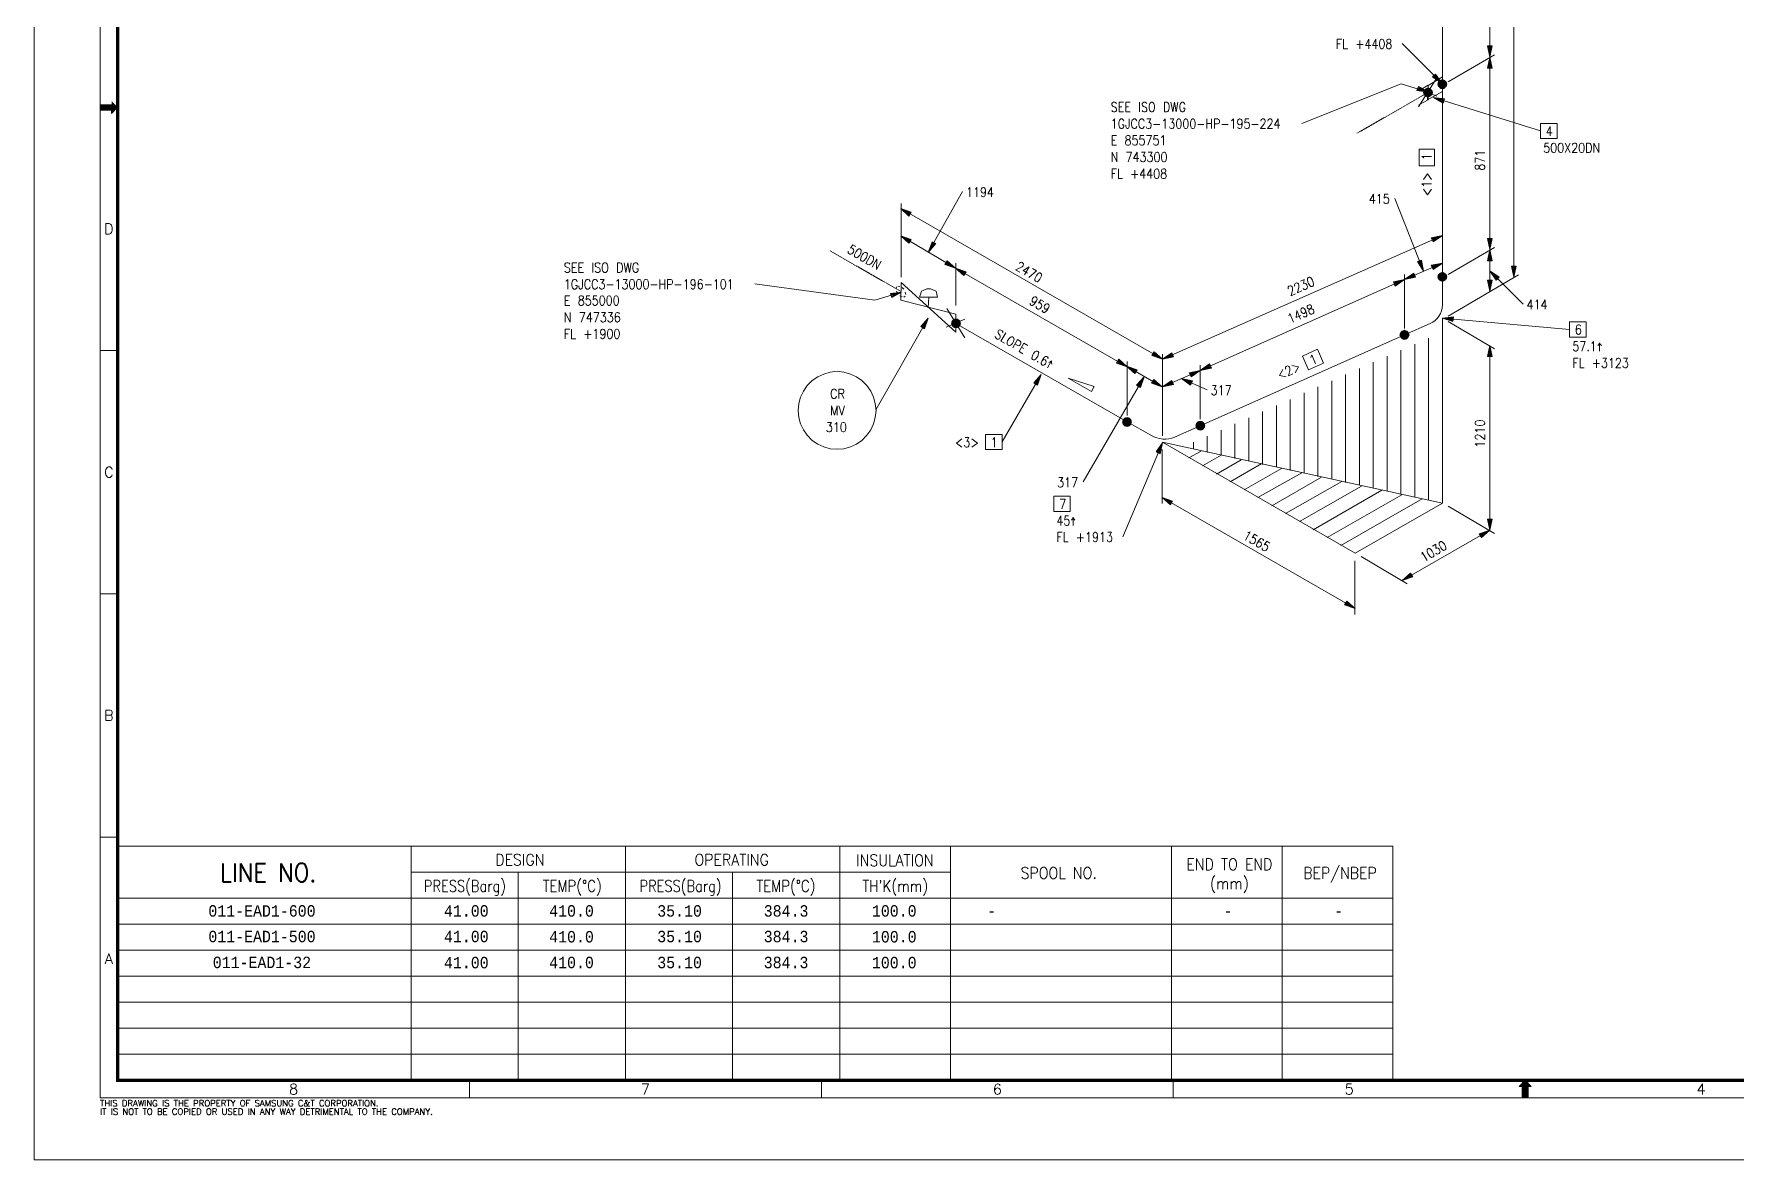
# Model space of a CAD drawing. Extents: x 0 to 841, y 0 to 594.
# Drawn here: x 0 to 480.2, y 0 to 317.6 of the extents above; entities that cross this region are included whole.
import ezdxf
from ezdxf.enums import TextEntityAlignment as Align

# ---------------------------------------------------------------- set-up
doc = ezdxf.new("R2010")
doc.units = 0
doc.header["$MEASUREMENT"] = 0
doc.linetypes.add('HIDDEN', pattern=[0.375, 0.25, -0.125])
doc.layers.get('0').update_dxf_attribs({"lineweight": 9})
for name, color, linetype, lineweight in [('1', 7, 'Continuous', 9), ('3', 7, 'Continuous', 9), ('4', 7, 'Continuous', 9), ('P', 7, 'Continuous', 9), ('T-TEXT1', 7, 'Continuous', 9)]:
    doc.layers.add(name, color=color, linetype=linetype, lineweight=lineweight)
doc.styles.add('MONOTXT', font='MONOTXT')
doc.styles.add('ROMANS', font='ROMANS')
doc.styles.add('TXT', font='txt.shx')

msp = doc.modelspace()

# ---------------------------------------------------------------- linework, layer by layer
at = {"layer": '1', "color": 1, "linetype": 'Continuous', "lineweight": 0}
for p, q in [((397.1375, 346.9125), (397.1375, 303.4875)), ((397.1375, 303.4875), (397.1375, 249.15)), ((397.1375, 249.15), (397.1375, 241.225)), ((308.2125, 208.2), (259.9875, 236.025)), ((393.75, 236.025), (386.475, 232.775)), ((386.475, 232.775), (328.8875, 207.1625)), ((314.975, 204.4375), (308.2125, 208.2)), ((328.8875, 207.1625), (321.6, 203.9125))]:
    msp.add_line(p, q, dxfattribs=at)
for centre, radius, start, end in [((391.4536, 241.2295), 5.6857, 292.932311, 0), ((318.8127, 210.8284), 7.4525, 239.036225, 292.932175)]:
    msp.add_arc(centre, radius, start, end, dxfattribs=at)
at = {"layer": '3', "color": 2, "linetype": 'Continuous', "lineweight": 0}
for p, q in [((417.2875, 249.025), (417.2875, 489.3875)), ((410.525, 311.1625), (410.525, 354.5875)), ((397, 303.75), (385.825, 314.9375)), ((411.825, 311.8125), (398.825, 304.1375)), ((410.525, 256.825), (410.525, 311.1625)), ((385.5625, 303.625), (357.4875, 292.4375)), ((393.1, 301.2875), (385.5625, 303.625)), ((394.6625, 299.725), (424.825, 290.3625)), ((244.5125, 269.825), (244.5125, 249.025)), ((252.1875, 256.0375), (261.8, 273.2)), ((391.8, 250.7125), (383.7375, 271.25)), ((244.3875, 268.3875), (318.225, 225.8875)), ((244.3875, 260.725), (259.85, 251.625)), ((318.225, 225.8875), (397.1375, 260.85)), ((397.1375, 262.4125), (397.1375, 259.2875)), ((397.1375, 254.6125), (397.1375, 251.4875)), ((411.825, 257.475), (398.825, 249.8)), ((410.525, 245.125), (410.525, 256.825)), ((259.85, 251.625), (308.2125, 223.8)), ((259.9875, 253.05), (259.9875, 241.0875)), ((386.475, 248.375), (397.1375, 253.05)), ((386.475, 249.8), (386.475, 234.5875)), ((410.525, 250.8375), (419.8875, 241.4875)), ((237.1, 242.525), (203.3, 247.2)), ((328.8875, 222.7625), (386.475, 248.375)), ((418.5875, 249.675), (398.825, 238.1)), ((244.6375, 244.8625), (237.1, 242.525)), ((252.1875, 237.45), (237.3625, 211.5875)), ((397.1375, 237.45), (433.0125, 234.3375)), ((397.1375, 237.45), (397.1375, 185.325)), ((411.825, 228.875), (398.825, 236.5375)), ((393.2375, 186.1), (393.2375, 231.8625)), ((318.225, 227.3125), (318.225, 204.3)), ((381.5375, 188.7), (381.5375, 226.7875)), ((385.4375, 187.7875), (385.4375, 228.4875)), ((389.3375, 187.0125), (389.3375, 230.175)), ((410.525, 177.65), (410.525, 229.7875)), ((284.0375, 221.5875), (272.9875, 202.6125)), ((313.025, 220.9375), (295.8625, 191.3)), ((308.0875, 223.9375), (318.0875, 218.0875)), ((308.2125, 225.2375), (308.2125, 210.025)), ((318.225, 218.0875), (328.8875, 222.7625)), ((328.8875, 224.1875), (328.8875, 208.9875)), ((369.8375, 191.175), (369.8375, 221.5875)), ((373.7375, 190.3875), (373.7375, 223.2875)), ((377.6375, 189.4875), (377.6375, 225.1)), ((323.55, 220.425), (330.8375, 217.3)), ((358.1375, 193.775), (358.1375, 216.3875)), ((362.0375, 192.8625), (362.0375, 218.0875)), ((365.9375, 192.0875), (365.9375, 219.775)), ((350.3375, 195.4625), (350.3375, 212.8875)), ((354.2375, 194.55), (354.2375, 214.575)), ((338.6375, 197.9375), (338.6375, 207.6875)), ((342.5375, 197.15), (342.5375, 209.375)), ((346.4375, 196.2375), (346.4375, 211.1875)), ((318.225, 202.35), (307.0375, 175.8375)), ((326.9375, 200.5375), (326.9375, 202.4875)), ((330.8375, 199.625), (330.8375, 204.175)), ((334.7375, 198.8375), (334.7375, 205.8625)), ((318.0875, 185.1875), (318.0875, 200.4)), ((325.6375, 198.0625), (329.1375, 200.0125)), ((329.5375, 195.85), (334.7375, 198.8375)), ((333.4375, 193.5125), (340.45, 197.5375)), ((337.3375, 191.3), (346.0375, 196.375)), ((341.2375, 189.0875), (351.7625, 195.075)), ((345.1375, 186.8875), (357.4875, 193.9)), ((349.0375, 184.5375), (363.075, 192.6)), ((352.9375, 182.3375), (368.7875, 191.4375)), ((356.8375, 180.125), (374.3875, 190.1375)), ((360.7375, 177.7875), (380.1, 188.9625)), ((364.6375, 175.575), (385.6875, 187.6625)), ((318.0875, 186.8875), (372.5625, 155.55)), ((368.5375, 173.3625), (391.4125, 186.4875)), ((372.5625, 171.15), (397.1375, 185.325)), ((411.825, 176.7375), (398.825, 184.4125)), ((385.825, 163.4875), (410.525, 177.65)), ((372.4375, 153.8625), (372.4375, 169.075)), ((387.25, 162.575), (374.25, 170.2375))]:
    msp.add_line(p, q, dxfattribs=at)
at = {"layer": '3', "color": 1, "linetype": 'HIDDEN', "lineweight": 0}
for p, q in [((393.1, 301.15), (372.95, 289.5875)), ((244.5125, 244.9875), (224.3625, 256.5625))]:
    msp.add_line(p, q, dxfattribs=at)
at = {"layer": '3', "color": 2, "linetype": 'Continuous', "lineweight": 0}
for points in [[(411.175, 314.2875), (410.525, 311.1625), (409.875, 314.2875), (411.175, 314.2875)], [(411.0375, 314.2875), (410.525, 311.1625), (410, 314.2875)], [(410.9125, 314.2875), (410.525, 311.1625), (410.2625, 314.2875)], [(410.65, 314.2875), (410.525, 311.1625), (410.3875, 314.2875)], [(409.875, 308.0375), (410.525, 311.1625), (411.175, 308.0375), (409.875, 308.0375)], [(410, 308.0375), (410.525, 311.1625), (411.0375, 308.0375)], [(410.2625, 308.0375), (410.525, 311.1625), (410.9125, 308.0375)], [(410.3875, 308.0375), (410.525, 311.1625), (410.65, 308.0375)], [(390.375, 302.8375), (393.1, 301.2875), (389.9875, 301.675), (390.375, 302.8375)], [(390.375, 302.7125), (393.1, 301.2875), (389.9875, 301.8)], [(390.2375, 302.5875), (393.1, 301.2875), (390.1125, 301.9375)], [(395.1875, 306.35), (397, 303.75), (394.4, 305.575), (395.1875, 306.35)], [(395.05, 306.225), (397, 303.75), (394.5375, 305.7)], [(395.05, 306.225), (397, 303.75), (394.6625, 305.8375)], [(394.925, 306.0875), (397, 303.75), (394.6625, 305.8375)], [(390.2375, 302.45), (393.1, 301.2875), (390.1125, 302.0625)], [(397.3875, 298.1625), (394.6625, 299.725), (397.7875, 299.3375), (397.3875, 298.1625)], [(397.3875, 298.2875), (394.6625, 299.725), (397.7875, 299.2)], [(397.525, 298.425), (394.6625, 299.725), (397.65, 299.075)], [(397.525, 298.55), (394.6625, 299.725), (397.65, 298.9375)], [(424.825, 288.15), (429.5, 288.15), (429.5, 292.4375), (424.825, 292.4375), (424.825, 288.15)], [(394.925, 280.4875), (394.925, 285.1625), (390.6375, 285.1625), (390.6375, 280.4875), (394.925, 280.4875)], [(246.725, 266.3125), (244.3875, 268.3875), (247.375, 267.35), (246.725, 266.3125)], [(246.85, 266.4375), (244.3875, 268.3875), (247.2375, 267.225)], [(246.85, 266.575), (244.3875, 268.3875), (247.2375, 267.0875)], [(246.9875, 266.7), (244.3875, 268.3875), (247.1125, 266.9625)], [(246.725, 258.6375), (244.3875, 260.725), (247.375, 259.6875), (246.725, 258.6375)], [(246.85, 258.775), (244.3875, 260.725), (247.2375, 259.55)], [(246.85, 258.9), (244.3875, 260.725), (247.2375, 259.425)], [(246.9875, 259.0375), (244.3875, 260.725), (247.1125, 259.2875)], [(394.0125, 260.2), (397.1375, 260.85), (394.5375, 259.0375), (394.0125, 260.2)], [(394.1375, 260.075), (397.1375, 260.85), (394.5375, 259.1625)], [(394.1375, 259.9375), (397.1375, 260.85), (394.4, 259.2875)], [(394.275, 259.8125), (397.1375, 260.85), (394.4, 259.425)], [(411.175, 259.9375), (410.525, 256.825), (409.875, 259.9375), (411.175, 259.9375)], [(411.0375, 259.9375), (410.525, 256.825), (410, 259.9375)], [(410.9125, 259.9375), (410.525, 256.825), (410.2625, 259.9375)], [(410.65, 259.9375), (410.525, 256.825), (410.3875, 259.9375)], [(254.2625, 258.5125), (252.1875, 256.0375), (253.225, 259.0375), (254.2625, 258.5125)], [(254.1375, 258.6375), (252.1875, 256.0375), (253.35, 259.0375)], [(254, 258.6375), (252.1875, 256.0375), (253.4875, 258.9)], [(253.875, 258.775), (252.1875, 256.0375), (253.6125, 258.9)], [(409.875, 253.7), (410.525, 256.825), (411.175, 253.7), (409.875, 253.7)], [(410, 253.7), (410.525, 256.825), (411.0375, 253.7)], [(410.2625, 253.7), (410.525, 256.825), (410.9125, 253.7)], [(410.3875, 253.7), (410.525, 256.825), (410.65, 253.7)], [(257.5125, 253.7), (259.85, 251.625), (256.8625, 252.6625), (257.5125, 253.7)], [(257.3875, 253.575), (259.85, 251.625), (256.9875, 252.7875)], [(257.3875, 253.4375), (259.85, 251.625), (256.9875, 252.925)], [(257.25, 253.3125), (259.85, 251.625), (257.125, 253.05)], [(262.1875, 249.5375), (259.85, 251.625), (262.8375, 250.5875), (262.1875, 249.5375)], [(262.325, 249.675), (259.85, 251.625), (262.7125, 250.45)], [(262.325, 249.8), (259.85, 251.625), (262.7125, 250.325)], [(262.45, 249.9375), (259.85, 251.625), (262.5875, 250.1875)], [(389.5875, 249.025), (386.475, 248.375), (389.075, 250.1875), (389.5875, 249.025)], [(389.5875, 249.15), (386.475, 248.375), (389.2, 250.0625)], [(389.4625, 249.2875), (386.475, 248.375), (389.2, 249.9375)], [(389.4625, 249.4125), (386.475, 248.375), (389.3375, 249.8)], [(391.2875, 253.8375), (391.8, 250.7125), (390.1125, 253.4375), (391.2875, 253.8375)], [(391.15, 253.8375), (391.8, 250.7125), (390.2375, 253.4375)], [(391.025, 253.7), (391.8, 250.7125), (390.375, 253.575)], [(390.8875, 253.7), (391.8, 250.7125), (390.5, 253.575)], [(394.0125, 252.4), (397.1375, 253.05), (394.5375, 251.2375), (394.0125, 252.4)], [(394.1375, 252.275), (397.1375, 253.05), (394.5375, 251.3625)], [(394.1375, 252.1375), (397.1375, 253.05), (394.4, 251.4875)], [(394.275, 252.0125), (397.1375, 253.05), (394.4, 251.625)], [(412.3375, 248.2375), (410.525, 250.8375), (413.125, 249.025), (412.3375, 248.2375)], [(412.475, 248.375), (410.525, 250.8375), (412.9875, 248.8875)], [(412.6, 248.5), (410.525, 250.8375), (412.9875, 248.8875)], [(412.6, 248.5), (410.525, 250.8375), (412.8625, 248.7625)], [(417.9375, 252.1375), (417.2875, 249.025), (416.6375, 252.1375), (417.9375, 252.1375)], [(417.8, 252.1375), (417.2875, 249.025), (416.7625, 252.1375)], [(417.675, 252.1375), (417.2875, 249.025), (417.025, 252.1375)], [(417.4125, 252.1375), (417.2875, 249.025), (417.15, 252.1375)], [(383.35, 247.725), (386.475, 248.375), (383.875, 246.55), (383.35, 247.725)], [(383.4875, 247.5875), (386.475, 248.375), (383.875, 246.6875)], [(383.4875, 247.4625), (386.475, 248.375), (383.7375, 246.8125)], [(383.6125, 247.3375), (386.475, 248.375), (383.7375, 246.9375)], [(411.175, 248.2375), (410.525, 245.125), (409.875, 248.2375), (411.175, 248.2375)], [(411.0375, 248.2375), (410.525, 245.125), (410, 248.2375)], [(410.9125, 248.2375), (410.525, 245.125), (410.2625, 248.2375)], [(410.65, 248.2375), (410.525, 245.125), (410.3875, 248.2375)], [(241.525, 244.475), (244.6375, 244.8625), (241.9125, 243.3), (241.525, 244.475)], [(241.525, 244.3375), (244.6375, 244.8625), (241.9125, 243.4375)], [(241.65, 244.2125), (244.6375, 244.8625), (241.7875, 243.5625)], [(241.65, 244.0875), (244.6375, 244.8625), (241.7875, 243.6875)], [(250.1, 235.1125), (252.1875, 237.45), (251.1375, 234.4625), (250.1, 235.1125)], [(250.2375, 234.9875), (252.1875, 237.45), (251.0125, 234.5875)], [(250.3625, 234.9875), (252.1875, 237.45), (250.8875, 234.5875)], [(250.4875, 234.85), (252.1875, 237.45), (250.75, 234.725)], [(400.125, 236.5375), (397.1375, 237.45), (400.25, 237.8375), (400.125, 236.5375)], [(400.125, 236.675), (397.1375, 237.45), (400.25, 237.7125)], [(400.125, 236.9375), (397.1375, 237.45), (400.25, 237.5875)], [(400.125, 237.0625), (397.1375, 237.45), (400.25, 237.325)], [(433.0125, 232.125), (437.6875, 232.125), (437.6875, 236.4125), (433.0125, 236.4125), (433.0125, 232.125)], [(305.875, 225.8875), (308.2125, 223.8), (305.225, 224.8375), (305.875, 225.8875)], [(305.7375, 225.75), (308.2125, 223.8), (305.35, 224.975)], [(315.8875, 227.9625), (318.225, 225.8875), (315.2375, 226.925), (315.8875, 227.9625)], [(315.75, 227.8375), (318.225, 225.8875), (315.3625, 227.05)], [(315.75, 227.7), (318.225, 225.8875), (315.3625, 227.1875)], [(315.625, 227.575), (318.225, 225.8875), (315.4875, 227.3125)], [(321.3375, 226.5375), (318.225, 225.8875), (320.825, 227.7), (321.3375, 226.5375)], [(321.3375, 226.6625), (318.225, 225.8875), (320.95, 227.575)], [(321.2125, 226.7875), (318.225, 225.8875), (320.95, 227.4375)], [(321.2125, 226.925), (318.225, 225.8875), (321.0875, 227.3125)], [(359.4375, 222.8875), (363.5875, 224.8375), (361.9, 228.7375), (357.7375, 226.7875), (359.4375, 222.8875)], [(409.875, 226.6625), (410.525, 229.7875), (411.175, 226.6625), (409.875, 226.6625)], [(410, 226.6625), (410.525, 229.7875), (411.0375, 226.6625)], [(410.2625, 226.6625), (410.525, 229.7875), (410.9125, 226.6625)], [(410.3875, 226.6625), (410.525, 229.7875), (410.65, 226.6625)], [(226.4375, 222.5), (228.3875, 222.2375), (230.2125, 221.725), (231.9, 220.9375), (233.4625, 219.9), (234.8875, 218.475), (235.9375, 216.9125), (236.7125, 215.225), (237.2375, 213.4), (237.4875, 211.45), (237.2375, 209.5), (236.7125, 207.6875), (235.9375, 205.9875), (234.8875, 204.4375), (233.4625, 203), (231.9, 201.9625), (230.2125, 201.1875), (228.3875, 200.6625), (226.4375, 200.5375), (224.4875, 200.6625), (222.675, 201.1875), (220.9875, 201.9625), (219.425, 203), (217.9875, 204.4375), (216.95, 205.9875), (216.175, 207.6875), (215.65, 209.5), (215.525, 211.45), (215.65, 213.4), (216.175, 215.225), (216.95, 216.9125), (217.9875, 218.475), (219.425, 219.9), (220.9875, 220.9375), (222.675, 221.725), (224.4875, 222.2375), (226.4375, 222.5)], [(281.95, 219.25), (284.0375, 221.5875), (282.9875, 218.6), (281.95, 219.25)], [(282.0875, 219.125), (284.0375, 221.5875), (282.8625, 218.7375)], [(282.2125, 219.125), (284.0375, 221.5875), (282.7375, 218.7375)], [(282.3375, 218.9875), (284.0375, 221.5875), (282.6, 218.8625)], [(305.7375, 225.625), (308.2125, 223.8), (305.35, 225.1)], [(305.6125, 225.4875), (308.2125, 223.8), (305.4875, 225.2375)], [(310.425, 221.85), (308.0875, 223.9375), (311.075, 222.8875), (310.425, 221.85)], [(310.55, 221.9875), (308.0875, 223.9375), (310.9375, 222.7625)], [(310.55, 222.1125), (308.0875, 223.9375), (310.9375, 222.6375)], [(310.6875, 222.2375), (308.0875, 223.9375), (310.8125, 222.5)], [(310.9375, 218.6), (313.025, 220.9375), (311.9875, 217.95), (310.9375, 218.6)], [(311.075, 218.475), (313.025, 220.9375), (311.85, 218.0875)], [(311.2, 218.475), (313.025, 220.9375), (311.725, 218.0875)], [(311.3375, 218.3375), (313.025, 220.9375), (311.5875, 218.2125)], [(325.7625, 222.1125), (328.8875, 222.7625), (326.2875, 220.9375), (325.7625, 222.1125)], [(325.8875, 221.9875), (328.8875, 222.7625), (326.2875, 221.075)], [(325.8875, 221.85), (328.8875, 222.7625), (326.15, 221.2)], [(326.025, 221.725), (328.8875, 222.7625), (326.15, 221.3375)], [(332, 223.4125), (328.8875, 222.7625), (331.4875, 224.5875), (332, 223.4125)], [(332, 223.5375), (328.8875, 222.7625), (331.6125, 224.45)], [(331.875, 223.675), (328.8875, 222.7625), (331.6125, 224.325)], [(331.875, 223.8), (328.8875, 222.7625), (331.7375, 224.1875)], [(315.75, 220.1625), (318.0875, 218.0875), (315.1, 219.125), (315.75, 220.1625)], [(315.625, 220.0375), (318.0875, 218.0875), (315.2375, 219.25)], [(315.625, 219.9), (318.0875, 218.0875), (315.2375, 219.3875)], [(315.4875, 219.775), (318.0875, 218.0875), (315.3625, 219.5125)], [(321.3375, 218.7375), (318.225, 218.0875), (320.825, 219.9), (321.3375, 218.7375)], [(321.3375, 218.8625), (318.225, 218.0875), (320.95, 219.775)], [(321.2125, 218.9875), (318.225, 218.0875), (320.95, 219.6375)], [(321.2125, 219.125), (318.225, 218.0875), (321.0875, 219.5125)], [(326.15, 218.6), (323.55, 220.425), (326.675, 219.775), (326.15, 218.6)], [(326.2875, 218.7375), (323.55, 220.425), (326.675, 219.6375)], [(326.2875, 218.8625), (323.55, 220.425), (326.5375, 219.5125)], [(326.4125, 218.9875), (323.55, 220.425), (326.5375, 219.3875)], [(268.3, 200.4), (272.9875, 200.4), (272.9875, 204.6875), (268.3, 204.6875), (268.3, 200.4)], [(316.4, 199.75), (318.225, 202.35), (317.575, 199.2375), (316.4, 199.75)], [(316.5375, 199.75), (318.225, 202.35), (317.4375, 199.3625)], [(316.6625, 199.625), (318.225, 202.35), (317.3125, 199.3625)], [(316.7875, 199.625), (318.225, 202.35), (317.1875, 199.4875)], [(318.225, 202.4875), (372.5625, 171.15), (397.1375, 185.325), (318.225, 202.4875)], [(287.5375, 182.9875), (292.225, 182.9875), (292.225, 187.275), (287.5375, 187.275), (287.5375, 182.9875)], [(320.4375, 184.8), (318.0875, 186.8875), (321.0875, 185.8375), (320.4375, 184.8)], [(320.5625, 184.9375), (318.0875, 186.8875), (320.95, 185.7125)], [(320.5625, 185.0625), (318.0875, 186.8875), (320.95, 185.5875)], [(320.6875, 185.1875), (318.0875, 186.8875), (320.825, 185.45)], [(411.175, 180.775), (410.525, 177.65), (409.875, 180.775), (411.175, 180.775)], [(411.0375, 180.775), (410.525, 177.65), (410, 180.775)], [(410.9125, 180.775), (410.525, 177.65), (410.2625, 180.775)], [(410.65, 180.775), (410.525, 177.65), (410.3875, 180.775)], [(407.5375, 176.6125), (410.525, 177.65), (408.1875, 175.575), (407.5375, 176.6125)], [(407.6625, 176.4875), (410.525, 177.65), (408.05, 175.7)], [(407.6625, 176.35), (410.525, 177.65), (408.05, 175.8375)], [(407.7875, 176.225), (410.525, 177.65), (407.925, 175.9625)], [(388.8125, 164.525), (385.825, 163.4875), (388.1625, 165.5625), (388.8125, 164.525)], [(388.6875, 164.65), (385.825, 163.4875), (388.2875, 165.4375)], [(388.6875, 164.7875), (385.825, 163.4875), (388.2875, 165.3)], [(388.55, 164.9125), (385.825, 163.4875), (388.425, 165.175)], [(370.225, 157.6375), (372.5625, 155.55), (369.575, 156.5875), (370.225, 157.6375)], [(370.0875, 157.5), (372.5625, 155.55), (369.7, 156.725)], [(370.0875, 157.375), (372.5625, 155.55), (369.7, 156.85)], [(369.9625, 157.2375), (372.5625, 155.55), (369.8375, 156.9875)]]:
    msp.add_lwpolyline(points, dxfattribs=at)
at = {"layer": '4', "color": 2, "linetype": 'Continuous', "lineweight": 0}
msp.add_lwpolyline([(291.575, 220.55), (298.2, 216.7875), (298.9875, 218.2125), (291.575, 220.55)], dxfattribs=at)
at = {"layer": 'P', "color": 7, "linetype": 'Continuous', "lineweight": 0}
for p, q in [((23.575, 88.525), (383.175, 88.525)), ((106.325, 88.525), (106.325, 22.475)), ((166.775, 88.525), (166.775, 22.475)), ((227.2125, 88.525), (227.2125, 22.475)), ((258.4125, 88.525), (258.4125, 22.475)), ((320.7875, 88.525), (320.7875, 22.475)), ((351.975, 88.525), (351.975, 22.475)), ((383.175, 88.525), (383.175, 22.475)), ((106.325, 81.1875), (258.4125, 81.1875)), ((136.5625, 81.1875), (136.5625, 22.475)), ((196.9875, 81.1875), (196.9875, 22.475)), ((23.575, 73.85), (383.175, 73.85)), ((23.575, 66.5125), (383.175, 66.5125)), ((23.575, 59.1875), (383.175, 59.1875)), ((23.575, 51.8375), (383.175, 51.8375)), ((23.575, 44.4875), (383.175, 44.4875)), ((23.575, 37.1625), (383.175, 37.1625)), ((23.575, 29.825), (383.175, 29.825))]:
    msp.add_line(p, q, dxfattribs=at)
at = {"layer": 'T-TEXT1', "color": 2, "linetype": 'Continuous', "lineweight": 0}
for p, q in [((395.575, 305.3125), (390.375, 297.125)), ((395.575, 300.1125), (390.5, 302.1875)), ((243.2125, 246.2875), (243.0875, 245.775)), ((243.2125, 245.125), (243.6, 244.475)), ((244.125, 246.425), (243.6, 246.55)), ((245.2875, 245.6375), (244.775, 246.1625)), ((244.125, 243.825), (244.775, 243.5625)), ((245.2875, 243.4375), (245.6875, 243.6875)), ((245.8125, 244.2125), (245.6875, 244.8625)), ((262.45, 231.9875), (257.3875, 240.1875)), ((262.45, 237.1875), (257.25, 234.9875))]:
    msp.add_line(p, q, dxfattribs=at)
at = {"layer": 'T-TEXT1', "color": 7, "linetype": 'Continuous', "lineweight": 0}
for p, q in [((18.6125, 297), (23.575, 297)), ((18.6125, 296.1375), (21.85, 296.1375)), ((21.85, 295.275), (23.575, 297)), ((21.85, 296.1375), (21.85, 295.275)), ((18.6125, 228.3625), (23.575, 228.3625)), ((18.6125, 159.7375), (23.575, 159.7375)), ((18.6125, 91.1), (23.575, 91.1)), ((122.8, 17.5125), (122.8, 22.475)), ((222.0375, 17.5125), (222.0375, 22.475)), ((321.2625, 17.5125), (321.2625, 22.475)), ((418.775, 20.75), (420.5, 22.475)), ((418.775, 20.75), (419.6375, 20.75)), ((419.6375, 17.5125), (419.6375, 20.75)), ((420.5, 17.5125), (420.5, 22.475)), ((420.5, 22.475), (420.5, 17.5125)), ((422.225, 20.75), (420.5, 22.475)), ((421.3625, 20.75), (422.225, 20.75)), ((421.3625, 17.5125), (421.3625, 20.75))]:
    msp.add_line(p, q, dxfattribs=at)
msp.add_lwpolyline([(0, 0), (841, 0), (841, 594), (0, 594), (0, 0)], dxfattribs=at)
msp.add_lwpolyline([(18.6125, 576.4875), (822.3875, 576.4875), (822.3875, 17.5125), (18.6125, 17.5125)], close=True, dxfattribs=at)
at = {"layer": 'T-TEXT1', "color": 7, "linetype": 'Continuous', "lineweight": 0, "const_width": 0.9911}
msp.add_lwpolyline([(23.575, 571.525), (817.425, 571.525), (817.425, 22.475), (23.575, 22.475), (23.575, 571.525)], dxfattribs=at)
at = {"layer": 'T-TEXT1', "color": 2, "linetype": 'Continuous', "lineweight": 0}
for points in [[(390.6375, 301.675), (393.1, 303.2375), (393.1, 299.075), (390.5, 297.6375)], [(397.1375, 303.4875), (397.1375, 305.575), (393.1, 303.1), (392.975, 299.075), (397.1375, 301.4125), (397.1375, 303.4875)], [(397.1375, 304.7875), (397.3875, 304.6625), (397.525, 304.6625), (397.7875, 304.5375), (397.9125, 304.4), (398.0375, 304.275), (398.175, 304.1375), (398.3, 303.8875), (398.3, 303.75), (398.4375, 303.4875), (398.3, 303.2375), (398.3, 303.1), (398.175, 302.8375), (398.0375, 302.7125), (397.9125, 302.5875), (397.7875, 302.45), (397.525, 302.325), (397.3875, 302.325), (397.1375, 302.325), (396.875, 302.325), (396.7375, 302.325), (396.4875, 302.45), (396.35, 302.5875), (396.225, 302.7125), (396.0875, 302.8375), (395.9625, 303.1), (395.9625, 303.2375), (395.9625, 303.4875), (395.9625, 303.75), (395.9625, 303.8875), (396.0875, 304.1375), (396.225, 304.275), (396.35, 304.4), (396.4875, 304.5375), (396.7375, 304.6625), (396.875, 304.6625), (397.1375, 304.7875), (397.1375, 304.7875), (397.3875, 304.6625), (397.1375, 302.1875), (396.875, 302.325), (397.1375, 304.7875), (397.3875, 304.6625), (397.525, 304.6625), (396.875, 302.325), (396.7375, 302.325), (397.3875, 304.6625), (397.525, 304.6625), (397.7875, 304.5375), (396.7375, 302.325), (396.4875, 302.45), (397.525, 304.6625), (397.7875, 304.5375), (397.9125, 304.4), (396.4875, 302.45), (396.35, 302.5875), (397.7875, 304.5375), (397.9125, 304.4), (398.0375, 304.275), (396.35, 302.5875), (396.225, 302.7125), (397.9125, 304.4), (398.0375, 304.275), (398.175, 304.1375), (396.225, 302.7125), (396.0875, 302.8375), (398.0375, 304.275), (398.175, 304.1375), (398.3, 303.8875), (396.0875, 302.8375), (395.9625, 303.1), (398.175, 304.1375), (398.3, 303.8875), (398.3, 303.75), (395.9625, 303.1), (395.9625, 303.2375), (398.3, 303.8875), (398.3, 303.75), (398.4375, 303.4875), (395.9625, 303.2375), (395.8375, 303.4875), (398.3, 303.75), (398.4375, 303.4875), (398.3, 303.2375), (395.8375, 303.4875), (395.9625, 303.75), (398.4375, 303.4875), (398.3, 303.2375), (398.3, 303.1), (395.9625, 303.75), (395.9625, 303.8875), (398.3, 303.2375), (398.3, 303.1), (398.175, 302.8375), (395.9625, 303.8875), (396.0875, 304.1375), (398.3, 303.1)], [(398.3, 303.1), (398.175, 302.8375), (398.0375, 302.7125), (396.0875, 304.1375), (396.225, 304.275), (398.175, 302.8375), (398.0375, 302.7125), (397.9125, 302.5875), (396.225, 304.275), (396.35, 304.4), (398.0375, 302.7125), (397.9125, 302.5875), (397.7875, 302.45), (396.35, 304.4), (396.4875, 304.5375), (397.9125, 302.5875), (397.7875, 302.45), (397.525, 302.325), (396.4875, 304.5375), (396.7375, 304.6625), (397.7875, 302.45), (397.525, 302.325), (397.3875, 302.325), (396.7375, 304.6625), (396.875, 304.6625), (397.525, 302.325), (397.3875, 302.325), (397.1375, 302.1875), (396.875, 304.6625), (397.1375, 304.7875), (397.3875, 302.325)], [(393.1, 302.45), (393.3625, 302.325), (393.4875, 302.325), (393.75, 302.1875), (393.8875, 302.0625), (394.0125, 301.9375), (394.1375, 301.8), (394.275, 301.5375), (394.275, 301.4125), (394.4, 301.15), (394.275, 300.8875), (394.275, 300.7625), (394.1375, 300.5), (394.0125, 300.375), (393.8875, 300.2375), (393.75, 300.1125), (393.4875, 299.9875), (393.3625, 299.9875), (393.1, 299.9875), (392.8375, 299.9875), (392.7125, 299.9875), (392.45, 300.1125), (392.325, 300.2375), (392.1875, 300.375), (392.0625, 300.5), (391.9375, 300.7625), (391.9375, 300.8875), (391.9375, 301.15), (391.9375, 301.4125), (391.9375, 301.5375), (392.0625, 301.8), (392.1875, 301.9375), (392.325, 302.0625), (392.45, 302.1875), (392.7125, 302.325), (392.8375, 302.325), (393.1, 302.45), (393.1, 302.45), (393.3625, 302.325), (393.1, 299.85), (392.8375, 299.9875), (393.1, 302.45), (393.3625, 302.325), (393.4875, 302.325), (392.8375, 299.9875), (392.7125, 299.9875), (393.3625, 302.325), (393.4875, 302.325), (393.75, 302.1875), (392.7125, 299.9875), (392.45, 300.1125), (393.4875, 302.325), (393.75, 302.1875), (393.8875, 302.0625), (392.45, 300.1125), (392.325, 300.2375), (393.75, 302.1875), (393.8875, 302.0625), (394.0125, 301.9375), (392.325, 300.2375), (392.1875, 300.375), (393.8875, 302.0625), (394.0125, 301.9375), (394.1375, 301.8), (392.1875, 300.375), (392.0625, 300.5), (394.0125, 301.9375), (394.1375, 301.8), (394.275, 301.5375), (392.0625, 300.5), (391.9375, 300.7625), (394.1375, 301.8), (394.275, 301.5375), (394.275, 301.4125), (391.9375, 300.7625), (391.9375, 300.8875), (394.275, 301.5375), (394.275, 301.4125), (394.4, 301.15), (391.9375, 300.8875), (391.8, 301.15), (394.275, 301.4125), (394.4, 301.15), (394.275, 300.8875), (391.8, 301.15), (391.9375, 301.4125), (394.4, 301.15), (394.275, 300.8875), (394.275, 300.7625), (391.9375, 301.4125), (391.9375, 301.5375), (394.275, 300.8875), (394.275, 300.7625), (394.1375, 300.5), (391.9375, 301.5375), (392.0625, 301.8), (394.275, 300.7625)], [(394.275, 300.7625), (394.1375, 300.5), (394.0125, 300.375), (392.0625, 301.8), (392.1875, 301.9375), (394.1375, 300.5), (394.0125, 300.375), (393.8875, 300.2375), (392.1875, 301.9375), (392.325, 302.0625), (394.0125, 300.375), (393.8875, 300.2375), (393.75, 300.1125), (392.325, 302.0625), (392.45, 302.1875), (393.8875, 300.2375), (393.75, 300.1125), (393.4875, 299.9875), (392.45, 302.1875), (392.7125, 302.325), (393.75, 300.1125), (393.4875, 299.9875), (393.3625, 299.9875), (392.7125, 302.325), (392.8375, 302.325), (393.4875, 299.9875), (393.3625, 299.9875), (393.1, 299.85), (392.8375, 302.325), (393.1, 302.45), (393.3625, 299.9875)], [(397.1375, 250.45), (397.3875, 250.325), (397.525, 250.325), (397.7875, 250.1875), (397.9125, 250.0625), (398.0375, 249.9375), (398.175, 249.8), (398.3, 249.5375), (398.3, 249.4125), (398.4375, 249.15), (398.3, 248.8875), (398.3, 248.7625), (398.175, 248.5), (398.0375, 248.375), (397.9125, 248.2375), (397.7875, 248.1125), (397.525, 247.9875), (397.3875, 247.9875), (397.1375, 247.9875), (396.875, 247.9875), (396.7375, 247.9875), (396.4875, 248.1125), (396.35, 248.2375), (396.225, 248.375), (396.0875, 248.5), (395.9625, 248.7625), (395.9625, 248.8875), (395.9625, 249.15), (395.9625, 249.4125), (395.9625, 249.5375), (396.0875, 249.8), (396.225, 249.9375), (396.35, 250.0625), (396.4875, 250.1875), (396.7375, 250.325), (396.875, 250.325), (397.1375, 250.45), (397.1375, 250.45), (397.3875, 250.325), (397.1375, 247.85), (396.875, 247.9875), (397.1375, 250.45), (397.3875, 250.325), (397.525, 250.325), (396.875, 247.9875), (396.7375, 247.9875), (397.3875, 250.325), (397.525, 250.325), (397.7875, 250.1875), (396.7375, 247.9875), (396.4875, 248.1125), (397.525, 250.325), (397.7875, 250.1875), (397.9125, 250.0625), (396.4875, 248.1125), (396.35, 248.2375), (397.7875, 250.1875), (397.9125, 250.0625), (398.0375, 249.9375), (396.35, 248.2375), (396.225, 248.375), (397.9125, 250.0625), (398.0375, 249.9375), (398.175, 249.8), (396.225, 248.375), (396.0875, 248.5), (398.0375, 249.9375), (398.175, 249.8), (398.3, 249.5375), (396.0875, 248.5), (395.9625, 248.7625), (398.175, 249.8), (398.3, 249.5375), (398.3, 249.4125), (395.9625, 248.7625), (395.9625, 248.8875), (398.3, 249.5375), (398.3, 249.4125), (398.4375, 249.15), (395.9625, 248.8875), (395.8375, 249.15), (398.3, 249.4125), (398.4375, 249.15), (398.3, 248.8875), (395.8375, 249.15), (395.9625, 249.4125), (398.4375, 249.15), (398.3, 248.8875), (398.3, 248.7625), (395.9625, 249.4125), (395.9625, 249.5375), (398.3, 248.8875), (398.3, 248.7625), (398.175, 248.5), (395.9625, 249.5375), (396.0875, 249.8), (398.3, 248.7625)], [(398.3, 248.7625), (398.175, 248.5), (398.0375, 248.375), (396.0875, 249.8), (396.225, 249.9375), (398.175, 248.5), (398.0375, 248.375), (397.9125, 248.2375), (396.225, 249.9375), (396.35, 250.0625), (398.0375, 248.375), (397.9125, 248.2375), (397.7875, 248.1125), (396.35, 250.0625), (396.4875, 250.1875), (397.9125, 248.2375), (397.7875, 248.1125), (397.525, 247.9875), (396.4875, 250.1875), (396.7375, 250.325), (397.7875, 248.1125), (397.525, 247.9875), (397.3875, 247.9875), (396.7375, 250.325), (396.875, 250.325), (397.525, 247.9875), (397.3875, 247.9875), (397.1375, 247.85), (396.875, 250.325), (397.1375, 250.45), (397.3875, 247.9875)], [(259.9875, 236.025), (259.9875, 238.625), (244.3875, 242.525), (244.5125, 247.5875), (259.9875, 233.55), (259.9875, 236.025)], [(252.1875, 240.4375), (252.3125, 243.4375), (249.7125, 243.4375), (250.2375, 245.125), (251.7875, 245.775), (252.8375, 245.775), (254.3875, 245.125), (254.7875, 243.4375), (252.3125, 243.4375)], [(259.9875, 237.325), (260.2375, 237.1875), (260.375, 237.1875), (260.6375, 237.0625), (260.7625, 236.9375), (260.8875, 236.8), (261.025, 236.675), (261.15, 236.4125), (261.15, 236.2875), (261.2875, 236.025), (261.15, 235.7625), (261.15, 235.6375), (261.025, 235.375), (260.8875, 235.2375), (260.7625, 235.1125), (260.6375, 234.9875), (260.375, 234.85), (260.2375, 234.85), (259.9875, 234.85), (259.725, 234.85), (259.5875, 234.85), (259.3375, 234.9875), (259.2, 235.1125), (259.075, 235.2375), (258.9375, 235.375), (258.8125, 235.6375), (258.8125, 235.7625), (258.8125, 236.025), (258.8125, 236.2875), (258.8125, 236.4125), (258.9375, 236.675), (259.075, 236.8), (259.2, 236.9375), (259.3375, 237.0625), (259.5875, 237.1875), (259.725, 237.1875), (259.9875, 237.325), (259.9875, 237.325), (260.2375, 237.1875), (259.9875, 234.725), (259.725, 234.85), (259.9875, 237.325), (260.2375, 237.1875), (260.375, 237.1875), (259.725, 234.85), (259.5875, 234.85), (260.2375, 237.1875), (260.375, 237.1875), (260.6375, 237.0625), (259.5875, 234.85), (259.3375, 234.9875), (260.375, 237.1875), (260.6375, 237.0625), (260.7625, 236.9375), (259.3375, 234.9875), (259.2, 235.1125), (260.6375, 237.0625), (260.7625, 236.9375), (260.8875, 236.8), (259.2, 235.1125), (259.075, 235.2375), (260.7625, 236.9375), (260.8875, 236.8), (261.025, 236.675), (259.075, 235.2375), (258.9375, 235.375), (260.8875, 236.8), (261.025, 236.675), (261.15, 236.4125), (258.9375, 235.375), (258.8125, 235.6375), (261.025, 236.675), (261.15, 236.4125), (261.15, 236.2875), (258.8125, 235.6375), (258.8125, 235.7625), (261.15, 236.4125), (261.15, 236.2875), (261.2875, 236.025), (258.8125, 235.7625), (258.6875, 236.025), (261.15, 236.2875), (261.2875, 236.025), (261.15, 235.7625), (258.6875, 236.025), (258.8125, 236.2875), (261.2875, 236.025), (261.15, 235.7625), (261.15, 235.6375), (258.8125, 236.2875), (258.8125, 236.4125), (261.15, 235.7625), (261.15, 235.6375), (261.025, 235.375), (258.8125, 236.4125), (258.9375, 236.675), (261.15, 235.6375)], [(261.15, 235.6375), (261.025, 235.375), (260.8875, 235.2375), (258.9375, 236.675), (259.075, 236.8), (261.025, 235.375), (260.8875, 235.2375), (260.7625, 235.1125), (259.075, 236.8), (259.2, 236.9375), (260.8875, 235.2375), (260.7625, 235.1125), (260.6375, 234.9875), (259.2, 236.9375), (259.3375, 237.0625), (260.7625, 235.1125), (260.6375, 234.9875), (260.375, 234.85), (259.3375, 237.0625), (259.5875, 237.1875), (260.6375, 234.9875), (260.375, 234.85), (260.2375, 234.85), (259.5875, 237.1875), (259.725, 237.1875), (260.375, 234.85), (260.2375, 234.85), (259.9875, 234.725), (259.725, 237.1875), (259.9875, 237.325), (260.2375, 234.85)], [(386.475, 234.075), (386.7375, 233.9375), (386.8625, 233.9375), (387.125, 233.8125), (387.25, 233.6875), (387.3875, 233.55), (387.5125, 233.425), (387.6375, 233.1625), (387.6375, 233.0375), (387.775, 232.775), (387.6375, 232.5125), (387.6375, 232.3875), (387.5125, 232.125), (387.3875, 231.9875), (387.25, 231.8625), (387.125, 231.7375), (386.8625, 231.6), (386.7375, 231.6), (386.475, 231.6), (386.2125, 231.6), (386.0875, 231.6), (385.825, 231.7375), (385.6875, 231.8625), (385.5625, 231.9875), (385.4375, 232.125), (385.3, 232.3875), (385.3, 232.5125), (385.3, 232.775), (385.3, 233.0375), (385.3, 233.1625), (385.4375, 233.425), (385.5625, 233.55), (385.6875, 233.6875), (385.825, 233.8125), (386.0875, 233.9375), (386.2125, 233.9375), (386.475, 234.075), (386.475, 234.075), (386.7375, 233.9375), (386.475, 231.475), (386.2125, 231.6), (386.475, 234.075), (386.7375, 233.9375), (386.8625, 233.9375), (386.2125, 231.6), (386.0875, 231.6), (386.7375, 233.9375), (386.8625, 233.9375), (387.125, 233.8125), (386.0875, 231.6), (385.825, 231.7375), (386.8625, 233.9375), (387.125, 233.8125), (387.25, 233.6875), (385.825, 231.7375), (385.6875, 231.8625), (387.125, 233.8125), (387.25, 233.6875), (387.3875, 233.55), (385.6875, 231.8625), (385.5625, 231.9875), (387.25, 233.6875), (387.3875, 233.55), (387.5125, 233.425), (385.5625, 231.9875), (385.4375, 232.125), (387.3875, 233.55), (387.5125, 233.425), (387.6375, 233.1625), (385.4375, 232.125), (385.3, 232.3875), (387.5125, 233.425), (387.6375, 233.1625), (387.6375, 233.0375), (385.3, 232.3875), (385.3, 232.5125), (387.6375, 233.1625), (387.6375, 233.0375), (387.775, 232.775), (385.3, 232.5125), (385.175, 232.775), (387.6375, 233.0375), (387.775, 232.775), (387.6375, 232.5125), (385.175, 232.775), (385.3, 233.0375), (387.775, 232.775), (387.6375, 232.5125), (387.6375, 232.3875), (385.3, 233.0375), (385.3, 233.1625), (387.6375, 232.5125), (387.6375, 232.3875), (387.5125, 232.125), (385.3, 233.1625), (385.4375, 233.425), (387.6375, 232.3875)], [(387.6375, 232.3875), (387.5125, 232.125), (387.3875, 231.9875), (385.4375, 233.425), (385.5625, 233.55), (387.5125, 232.125), (387.3875, 231.9875), (387.25, 231.8625), (385.5625, 233.55), (385.6875, 233.6875), (387.3875, 231.9875), (387.25, 231.8625), (387.125, 231.7375), (385.6875, 233.6875), (385.825, 233.8125), (387.25, 231.8625), (387.125, 231.7375), (386.8625, 231.6), (385.825, 233.8125), (386.0875, 233.9375), (387.125, 231.7375), (386.8625, 231.6), (386.7375, 231.6), (386.0875, 233.9375), (386.2125, 233.9375), (386.8625, 231.6), (386.7375, 231.6), (386.475, 231.475), (386.2125, 233.9375), (386.475, 234.075), (386.7375, 231.6)], [(308.2125, 209.5), (308.475, 209.375), (308.6, 209.375), (308.8625, 209.2375), (308.9875, 209.1125), (309.125, 208.9875), (309.25, 208.85), (309.3875, 208.5875), (309.3875, 208.4625), (309.5125, 208.2), (309.3875, 207.9375), (309.3875, 207.8125), (309.25, 207.55), (309.125, 207.425), (308.9875, 207.2875), (308.8625, 207.1625), (308.6, 207.0375), (308.475, 207.0375), (308.2125, 207.0375), (307.95, 207.0375), (307.825, 207.0375), (307.5625, 207.1625), (307.4375, 207.2875), (307.3, 207.425), (307.175, 207.55), (307.0375, 207.8125), (307.0375, 207.9375), (307.0375, 208.2), (307.0375, 208.4625), (307.0375, 208.5875), (307.175, 208.85), (307.3, 208.9875), (307.4375, 209.1125), (307.5625, 209.2375), (307.825, 209.375), (307.95, 209.375), (308.2125, 209.5), (308.2125, 209.5), (308.475, 209.375), (308.2125, 206.9), (307.95, 207.0375), (308.2125, 209.5), (308.475, 209.375), (308.6, 209.375), (307.95, 207.0375), (307.825, 207.0375), (308.475, 209.375), (308.6, 209.375), (308.8625, 209.2375), (307.825, 207.0375), (307.5625, 207.1625), (308.6, 209.375), (308.8625, 209.2375), (308.9875, 209.1125), (307.5625, 207.1625), (307.4375, 207.2875), (308.8625, 209.2375), (308.9875, 209.1125), (309.125, 208.9875), (307.4375, 207.2875), (307.3, 207.425), (308.9875, 209.1125), (309.125, 208.9875), (309.25, 208.85), (307.3, 207.425), (307.175, 207.55), (309.125, 208.9875), (309.25, 208.85), (309.3875, 208.5875), (307.175, 207.55), (307.0375, 207.8125), (309.25, 208.85), (309.3875, 208.5875), (309.3875, 208.4625), (307.0375, 207.8125), (307.0375, 207.9375), (309.3875, 208.5875), (309.3875, 208.4625), (309.5125, 208.2), (307.0375, 207.9375), (306.9125, 208.2), (309.3875, 208.4625), (309.5125, 208.2), (309.3875, 207.9375), (306.9125, 208.2), (307.0375, 208.4625), (309.5125, 208.2), (309.3875, 207.9375), (309.3875, 207.8125), (307.0375, 208.4625), (307.0375, 208.5875), (309.3875, 207.9375), (309.3875, 207.8125), (309.25, 207.55), (307.0375, 208.5875), (307.175, 208.85), (309.3875, 207.8125)], [(309.3875, 207.8125), (309.25, 207.55), (309.125, 207.425), (307.175, 208.85), (307.3, 208.9875), (309.25, 207.55), (309.125, 207.425), (308.9875, 207.2875), (307.3, 208.9875), (307.4375, 209.1125), (309.125, 207.425), (308.9875, 207.2875), (308.8625, 207.1625), (307.4375, 209.1125), (307.5625, 209.2375), (308.9875, 207.2875), (308.8625, 207.1625), (308.6, 207.0375), (307.5625, 209.2375), (307.825, 209.375), (308.8625, 207.1625), (308.6, 207.0375), (308.475, 207.0375), (307.825, 209.375), (307.95, 209.375), (308.6, 207.0375), (308.475, 207.0375), (308.2125, 206.9), (307.95, 209.375), (308.2125, 209.5), (308.475, 207.0375)], [(328.8875, 208.4625), (329.1375, 208.3375), (329.275, 208.3375), (329.5375, 208.2), (329.6625, 208.075), (329.7875, 207.9375), (329.925, 207.8125), (330.05, 207.55), (330.05, 207.425), (330.1875, 207.1625), (330.05, 206.9), (330.05, 206.775), (329.925, 206.5125), (329.7875, 206.3875), (329.6625, 206.25), (329.5375, 206.125), (329.275, 205.9875), (329.1375, 205.9875), (328.8875, 205.9875), (328.625, 205.9875), (328.4875, 205.9875), (328.2375, 206.125), (328.1, 206.25), (327.975, 206.3875), (327.8375, 206.5125), (327.7125, 206.775), (327.7125, 206.9), (327.7125, 207.1625), (327.7125, 207.425), (327.7125, 207.55), (327.8375, 207.8125), (327.975, 207.9375), (328.1, 208.075), (328.2375, 208.2), (328.4875, 208.3375), (328.625, 208.3375), (328.8875, 208.4625), (328.8875, 208.4625), (329.1375, 208.3375), (328.8875, 205.8625), (328.625, 205.9875), (328.8875, 208.4625), (329.1375, 208.3375), (329.275, 208.3375), (328.625, 205.9875), (328.4875, 205.9875), (329.1375, 208.3375), (329.275, 208.3375), (329.5375, 208.2), (328.4875, 205.9875), (328.2375, 206.125), (329.275, 208.3375), (329.5375, 208.2), (329.6625, 208.075), (328.2375, 206.125), (328.1, 206.25), (329.5375, 208.2), (329.6625, 208.075), (329.7875, 207.9375), (328.1, 206.25), (327.975, 206.3875), (329.6625, 208.075), (329.7875, 207.9375), (329.925, 207.8125), (327.975, 206.3875), (327.8375, 206.5125), (329.7875, 207.9375), (329.925, 207.8125), (330.05, 207.55), (327.8375, 206.5125), (327.7125, 206.775), (329.925, 207.8125), (330.05, 207.55), (330.05, 207.425), (327.7125, 206.775), (327.7125, 206.9), (330.05, 207.55), (330.05, 207.425), (330.1875, 207.1625), (327.7125, 206.9), (327.5875, 207.1625), (330.05, 207.425), (330.1875, 207.1625), (330.05, 206.9), (327.5875, 207.1625), (327.7125, 207.425), (330.1875, 207.1625), (330.05, 206.9), (330.05, 206.775), (327.7125, 207.425), (327.7125, 207.55), (330.05, 206.9), (330.05, 206.775), (329.925, 206.5125), (327.7125, 207.55), (327.8375, 207.8125), (330.05, 206.775)], [(330.05, 206.775), (329.925, 206.5125), (329.7875, 206.3875), (327.8375, 207.8125), (327.975, 207.9375), (329.925, 206.5125), (329.7875, 206.3875), (329.6625, 206.25), (327.975, 207.9375), (328.1, 208.075), (329.7875, 206.3875), (329.6625, 206.25), (329.5375, 206.125), (328.1, 208.075), (328.2375, 208.2), (329.6625, 206.25), (329.5375, 206.125), (329.275, 205.9875), (328.2375, 208.2), (328.4875, 208.3375), (329.5375, 206.125), (329.275, 205.9875), (329.1375, 205.9875), (328.4875, 208.3375), (328.625, 208.3375), (329.275, 205.9875), (329.1375, 205.9875), (328.8875, 205.8625), (328.625, 208.3375), (328.8875, 208.4625), (329.1375, 205.9875)]]:
    msp.add_lwpolyline(points, dxfattribs=at)
at = {"layer": 'T-TEXT1', "color": 7, "linetype": 'Continuous', "lineweight": 0}
for points in [[(18.6125, 297.8625), (21.85, 297.8625), (18.6125, 296.1375), (21.85, 296.1375)], [(21.85, 298.725), (23.575, 297), (21.85, 295.275)], [(418.775, 20.75), (420.5, 22.475), (422.225, 20.75)], [(419.6375, 17.5125), (419.6375, 20.75), (421.3625, 17.5125), (421.3625, 20.75)]]:
    msp.add_solid(points, dxfattribs=at)

# ---------------------------------------------------------------- texts
at = {"color": 7, "linetype": 'Continuous', "lineweight": 0, "style": 'MONOTXT'}
for s, height, width, p in [('011-EAD1-600', 3.237525, 0.899599, (64.275, 70.2625)), ('41.00', 3.23753, 0.899599, (121.9, 70.2625)), ('410.0', 3.23753, 0.899599, (151.5625, 70.2625)), ('35.10', 3.23753, 0.899599, (182.0375, 70.2625)), ('384.3', 3.23753, 0.899599, (212.075, 70.2625)), ('100.0', 3.23753, 0.899599, (242.575, 70.2625)), ('-', 3.24, 0.901042, (336.675, 70.275)), ('-', 3.24, 0.901042, (367.925, 70.275)), ('011-EAD1-500', 3.237525, 0.899599, (64.275, 63.0375)), ('41.00', 3.23753, 0.899599, (121.9, 63.0375)), ('410.0', 3.23753, 0.899599, (151.5625, 62.975)), ('35.10', 3.23753, 0.899599, (182.0375, 63.0375)), ('384.3', 3.23753, 0.899599, (212.075, 63.0375)), ('100.0', 3.23753, 0.899599, (242.575, 62.975)), ('011-EAD1-32', 3.237525, 0.899599, (64.2625, 55.7375)), ('41.00', 3.23753, 0.899599, (121.9, 55.675)), ('410.0', 3.23753, 0.899599, (151.5625, 55.7125)), ('35.10', 3.23753, 0.899599, (182.0375, 55.7125)), ('384.3', 3.23753, 0.899599, (212.075, 55.7125)), ('100.0', 3.23753, 0.899599, (242.575, 55.675))]:
    msp.add_text(s, height=height, dxfattribs=dict(at, width=width)).set_placement(p, align=Align.MIDDLE)
at = {"color": 7, "linetype": 'Continuous', "lineweight": 0, "style": 'MONOTXT', "width": 0.901042}
msp.add_text('-', height=3.24, dxfattribs=at).set_placement((268.775, 70.2625), align=Align.MIDDLE_LEFT)
at = {"layer": '3', "color": 2, "linetype": 'Continuous', "lineweight": 0, "style": 'TXT', "width": 0.851861}
for s, p in [('FL +4408', (367.1, 313.5)), ('SEE ISO DWG', (303.6, 295.7)), ('1GJCC3-13000-HP-195-224', (303.6, 291)), ('E 855751', (303.6, 286.3)), ('4', (426.3, 288.9)), ('N 743300', (303.6, 281.6)), ('500X20DN', (425.6, 284.2)), ('FL +4408', (303.6, 276.9)), ('1194', (262.8, 271.7)), ('415', (376.4, 269.8)), ('SEE ISO DWG', (149.4, 250.4)), ('1GJCC3-13000-HP-196-101', (149.4, 245.7)), ('E 855000', (149.4, 241.1)), ('414', (420.9, 240)), ('N 747336', (149.4, 236.4)), ('6', (434.5, 232.9)), ('FL +1900', (149.4, 231.7)), ('57.1^ ', (433.8, 228.2)), ('FL +3123', (433.8, 223.5)), ('CR', (224.5, 214.8)), ('317', (331.8, 215.8)), ('MV', (224.5, 210.1)), ('310', (223.3, 205.4)), ('<3>', (259.7, 201.1)), ('1', (269.8, 201.1)), ('317', (288.5, 189.8)), ('7', (289.1, 183.7)), ('45^ ', (288.3, 179)), ('FL +1913', (288.3, 174.4))]:
    msp.add_text(s, height=2.7, dxfattribs=at).set_placement(p)
for s, rotation, p in [('871', 90, (409.1, 279.1)), ('1', 90, (394.1, 282)), ('<1>', 90, (394.1, 271.9)), ('500DN', 330, (229.1, 256.1)), ('2470', 330, (276.5, 251.3)), ('2230', 24, (354.2, 243.7)), ('959', 330, (280.4, 241.6)), ('1498', 24, (354.2, 235.9)), ('SLOPE 0.6^ ', 330, (270.6, 232.2)), ('1', 24, (360.4, 224.2)), ('<2>', 24, (351.3, 220.1)), ('1210', 90, (409.1, 201)), ('1565', 330, (340.7, 175.4)), ('1030', 30, (391.9, 168.6))]:
    msp.add_text(s, height=2.7, rotation=rotation, dxfattribs=at).set_placement(p)
at = {"layer": 'T-TEXT1', "color": 7, "linetype": 'Continuous', "lineweight": 0, "style": 'ROMANS'}
for s, p in [('D', (21.1, 262.6875)), ('C', (21.1, 194.05)), ('B', (21.1, 125.425)), ('A', (21.1, 56.7875)), ('8', (73.1875, 19.9875)), ('7', (172.425, 19.9875)), ('6', (271.65, 19.9875)), ('5', (370.8875, 19.9875)), ('4', (470.1125, 19.9875))]:
    msp.add_text(s, height=2.9732, dxfattribs=at).set_placement(p, align=Align.MIDDLE)
at = {"layer": 'T-TEXT1', "color": 2, "linetype": 'Continuous', "lineweight": 0, "style": 'ROMANS'}
for s, height, width, p in [('LINE NO.', 5.184, 0.9, (66.025, 78.4875)), ('DESIGN', 3.24, 0.9, (137, 83.0625)), ('OPERATING', 3.24, 0.9, (196.7375, 83.0625)), ('INSULATION', 3.24, 0.9, (242.75, 82.925)), ('SPOOL NO.', 3.24, 0.9, (288.95, 79.3375)), ('END TO END', 3.24, 0.9, (337.0875, 81.8)), ('BEP/NBEP', 3.24, 0.9, (368.2875, 79.3375)), ('PRESS(Barg)', 3.24, 0.83, (121.5125, 75.675)), ('TEMP(%%dC)', 3.24, 0.85, (151.7875, 75.675)), ('PRESS(Barg)', 3.24, 0.83, (182.3125, 75.675)), ('TEMP(%%dC)', 3.24, 0.85, (212.0625, 75.675)), ("TH'K(mm)", 3.24, 0.85, (242.875, 75.675)), ('(mm)', 3.24, 0.9, (337.0875, 76.4125))]:
    msp.add_text(s, height=height, dxfattribs=dict(at, width=width)).set_placement(p, align=Align.CENTER)
at = {"layer": 'T-TEXT1', "color": 7, "linetype": 'Continuous', "lineweight": 0, "style": 'ROMANS'}
for s, p in [('THIS DRAWING IS THE PROPERTY OF SAMSUNG C&T CORPORATION.', (18.6125, 16.0125)), ('IT IS NOT TO BE COPIED OR USED IN ANY WAY DETRIMENTAL TO THE COMPANY.', (18.6125, 13.65))]:
    msp.add_text(s, height=1.749975, dxfattribs=at).set_placement(p, align=Align.MIDDLE_LEFT)

doc.saveas('drawing.dxf')
